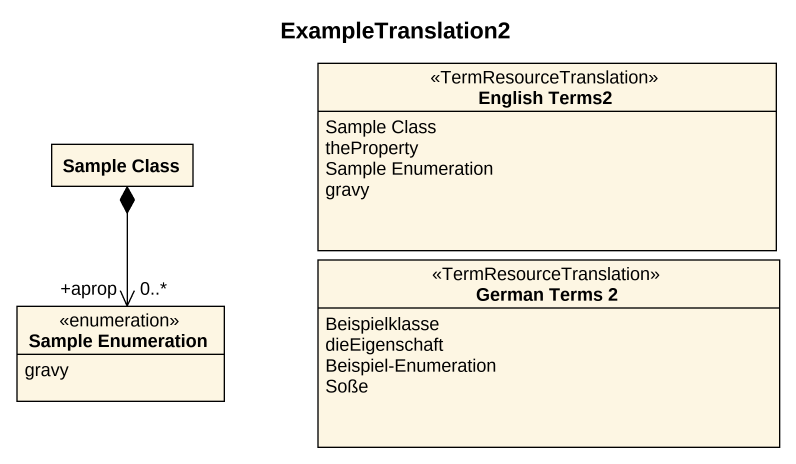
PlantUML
@startuml
title ExampleTranslation2
hide circle
hide empty members
enum "English Terms2" as English_Terms2 <<TermResourceTranslation>> {
  Sample Class
  theProperty
  Sample Enumeration
  gravy
}
class "Sample Class" as Sample_Class
enum "Sample Enumeration" as Sample_Enumeration {
  gravy
}
enum "German Terms 2" as German_Terms_2 <<TermResourceTranslation>> {
  Beispielklasse
  dieEigenschaft
  Beispiel-Enumeration
  Soße
}
Sample_Class *--> "+aprop\n0..*" Sample_Enumeration
@enduml
